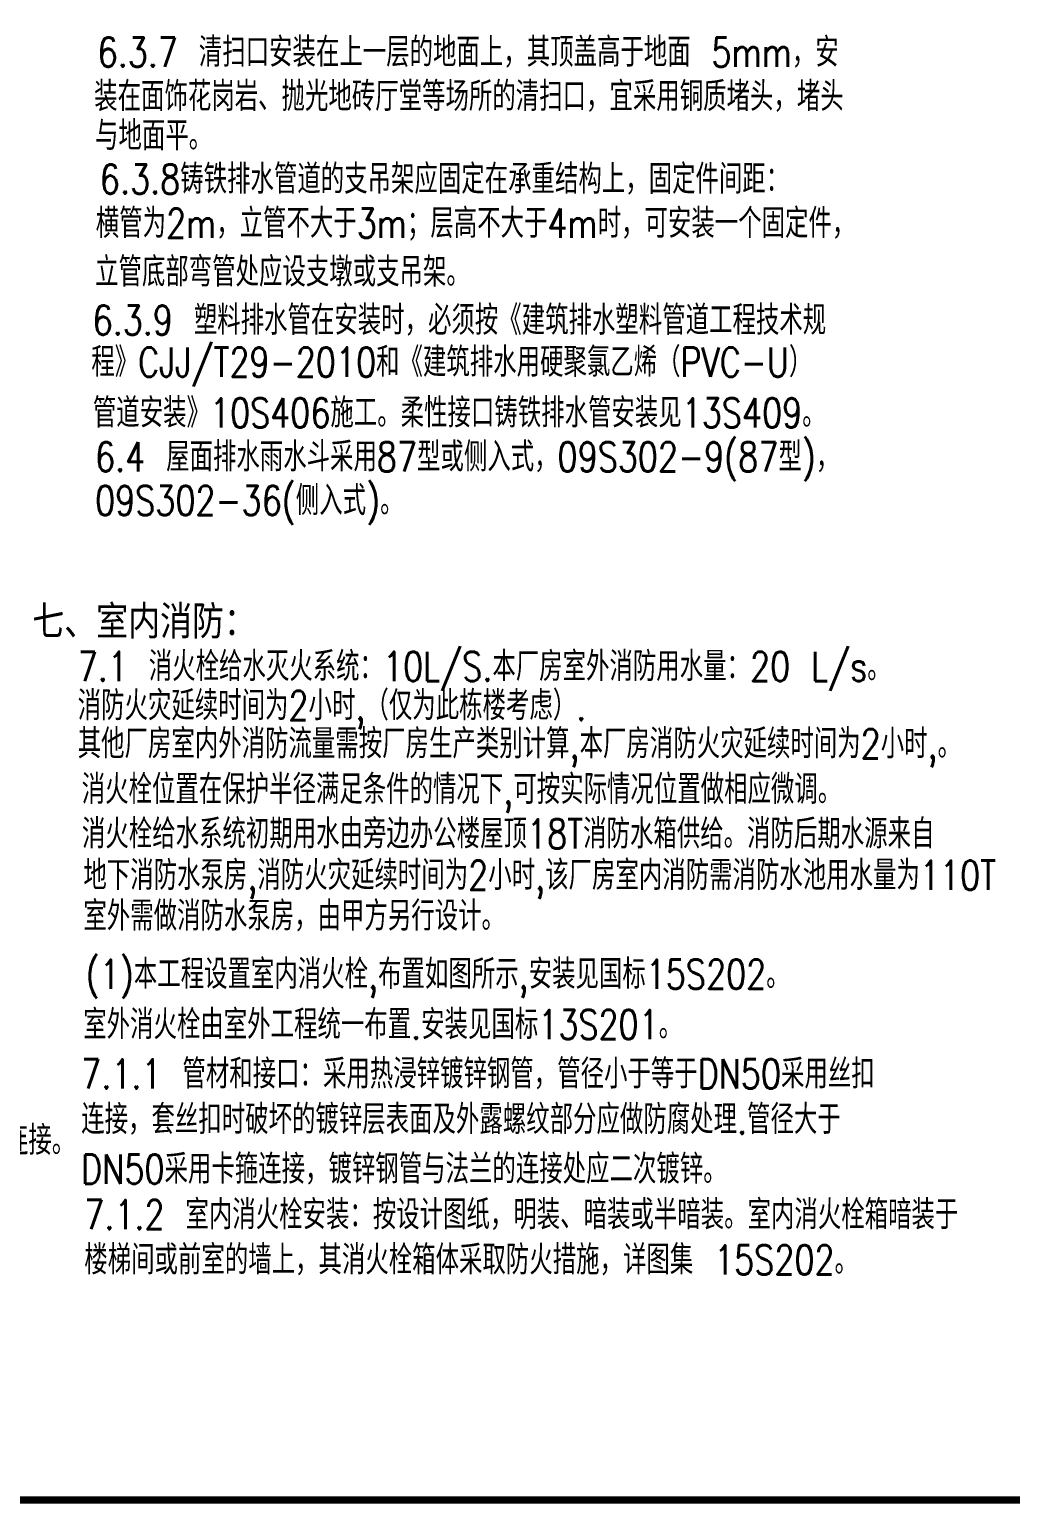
# Model space of a CAD drawing. Extents: x -191212 to 1245715665, y -234495 to 250873.
# Drawn here: x 191990 to 205369, y 163383 to 183485 of the extents above; entities that cross this region are included whole.
import ezdxf

# ---------------------------------------------------------------- set-up
doc = ezdxf.new("R2010")
doc.units = 0
doc.header["$LTSCALE"] = 500
doc.layers.add('TWT_TITLE', color=7, linetype='CONTINUOUS')
doc.layers.add('说明图层', color=144, linetype='CONTINUOUS')
doc.styles.add('-黑体', font='simhei.ttf', dxfattribs={"width": 0.8})
doc.styles.add('_HZTXT', font='txt.shx', dxfattribs={"width": 0.8, "bigfont": 'hztxt.shx'})

msp = doc.modelspace()

# ---------------------------------------------------------------- linework, layer by layer
at = {"layer": 'TWT_TITLE', "color": 4, "const_width": 100}
msp.add_lwpolyline([(156038.4, 163433.3), (211938.4, 163433.3), (211938.4, 203433.3), (156038.4, 203433.3)], close=True, dxfattribs=at)

# ---------------------------------------------------------------- texts
at = {"layer": '说明图层', "color": 7, "width": 0.8}
for s, height, style, p in [('6.3.7 清扫口安装在上一层的地面上，其顶盖高于地面 5mm，安', 399.289, '_HZTXT', (192919, 182976.3)), ('装在面饰花岗岩、抛光地砖厅堂等场所的清扫口，宜采用铜质堵头，堵头', 399.289, '_HZTXT', (192872.1, 182373.4)), ('与地面平。', 399.29, '_HZTXT', (192883.8, 181838)), ('6.3.8铸铁排水管道的支吊架应固定在承重结构上，固定件间距：', 399.289, '_HZTXT', (192950.4, 181244.8)), ('横管为2m，立管不大于3m；层高不大于4m时，可安装一个固定件，', 399.289, '_HZTXT', (192893.6, 180643)), ('立管底部弯管处应设支墩或支吊架。', 399.289, '_HZTXT', (192883.8, 179980.2)), ('6.3.9 塑料排水管在安装时，必须按《建筑排水塑料管道工程技术规', 399.289, '_HZTXT', (192850.7, 179321.2)), ('程》CJJ/T29-2010和《建筑排水用硬聚氯乙烯（PVC-U）', 399.289, '_HZTXT', (192833.1, 178749.5)), ('管道安装》10S406施工。柔性接口铸铁排水管安装见13S409。', 399.289, '_HZTXT', (192853.9, 178057.8)), ('6.4 屋面排水雨水斗采用87型或侧入式，09S302-9(87型)，', 399.289, '_HZTXT', (192883.8, 177458.3)), ('09S302-36(侧入式)。', 399.289, '_HZTXT', (192883.8, 176862.5)), ('七、室内消防：', 399.29, '-黑体', (192028.1, 175223.3)), ('7.1 消火栓给水灭火系统：10L/S.本厂房室外消防用水量：20 L/s。', 399.289, '_HZTXT', (192647, 174599.8)), ('消防火灾延续时间为2小时,（仅为此栋楼考虑）.', 399.289, '_HZTXT', (192647, 174065.5)), ('其他厂房室内外消防流量需按厂房生产类别计算,本厂房消防火灾延续时间为2小时,。', 399.289, '_HZTXT', (192647, 173544.9)), ('消火栓位置在保护半径满足条件的情况下,可按实际情况位置做相应微调。', 399.289, '_HZTXT', (192701.6, 172923.2)), ('消火栓给水系统初期用水由旁边办公楼屋顶18T消防水箱供给。消防后期水源来自', 399.289, '_HZTXT', (192705, 172316.4)), ('地下消防水泵房,消防火灾延续时间为2小时,该厂房室内消防需消防水池用水量为110T', 399.289, '_HZTXT', (192724.9, 171751.2)), ('室外需做消防水泵房，由甲方另行设计。', 399.289, '_HZTXT', (192724.9, 171196.6)), ('(1)本工程设置室内消火栓,布置如图所示,安装见国标15S202。', 399.289, '_HZTXT', (192755.9, 170402.4)), ('室外消火栓由室外工程统一布置.安装见国标13S201。', 399.289, '_HZTXT', (192722.7, 169716)), ('7.1.1 管材和接口：采用热浸锌镀锌钢管，管径小于等于DN50采用丝扣', 399.289, '_HZTXT', (192695.8, 169043)), ('连接，套丝扣时破坏的镀锌层表面及外露螺纹部分应做防腐处理.管径大于', 399.289, '_HZTXT', (192695.1, 168422.1)), ('雨水管采用 PVC-U排水管，承插粘接，冷凝水管采用塑料给水管，插入式连接。', 399.289, '_HZTXT', (180628.4, 168137.9)), ('DN50采用卡箍连接，镀锌钢管与法兰的连接处应二次镀锌。', 399.289, '_HZTXT', (192695.1, 167744.5)), ('7.1.2 室内消火栓安装：按设计图纸，明装、暗装或半暗装。室内消火栓箱暗装于', 399.289, '_HZTXT', (192736.9, 167123.4)), ('楼梯间或前室的墙上，其消火栓箱体采取防火措施，详图集 15S202。', 399.289, '_HZTXT', (192736.9, 166506.9))]:
    msp.add_text(s, height=height, rotation=360, dxfattribs=dict(at, style=style)).set_placement(p)

doc.saveas('drawing.dxf')
